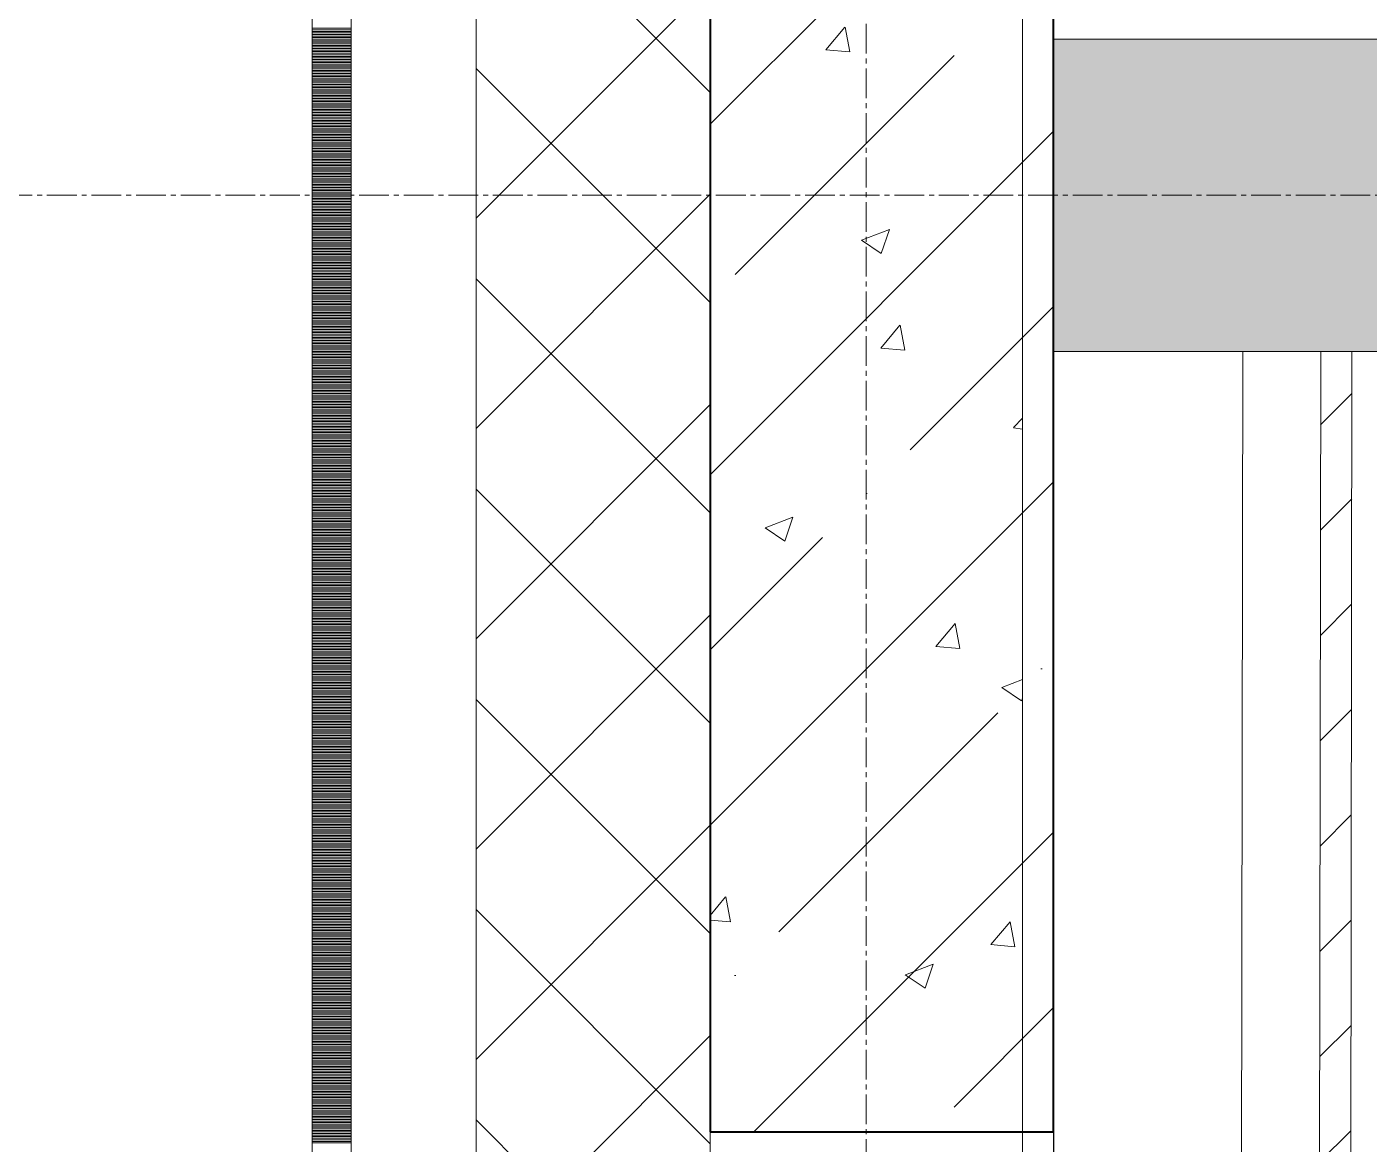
# Model space of a CAD drawing. Header units: millimetres. Extents: x -231292 to 573618, y -153144 to 564035.
# Drawn here: x 8346 to 9206, y -126953 to -126237 of the extents above; entities that cross this region are included whole.
import ezdxf

# ---------------------------------------------------------------- set-up
doc = ezdxf.new("R2010")
doc.units = ezdxf.units.MM
doc.linetypes.add('CENTER2', pattern=[28.575, 19.05, -3.175, 3.175, -3.175])
doc.linetypes.add('HIDDEN2', pattern=[4.7625, 3.175, -1.5875])
doc.layers.get('0').update_dxf_attribs({"color": 250})
for name, color, linetype, lineweight in [('АР_Колонны', 250, 'Continuous', 35), ('АР_Стены ГКЛ', 250, 'Continuous', 15), ('АР_Стены ЖБ', 250, 'Continuous', 35), ('АР_Стены ПЕНОблок', 250, 'Continuous', 20), ('АР_Тонкая', 250, 'Continuous', 5), ('АР_Утеплитель', 250, 'Continuous', 0), ('АР_Штриховка', 250, 'Continuous', 0), ('РД_Оси_100', 250, 'Continuous', 0)]:
    doc.layers.add(name, color=color, linetype=linetype, lineweight=lineweight)

# ---------------------------------------------------------------- blocks, each defined once
blk = doc.blocks.new('оси_рен')
at = {"layer": 'РД_Оси_100', "color": 251, "linetype": 'CENTER2', "true_color": 0x636466}
for p, q in [((1195652.916, 135558.25), (1195652.916, 223268.25)), ((1225207.916, 158413.25), (1189697.958, 158413.25))]:
    blk.add_line(p, q, dxfattribs=at)

msp = doc.modelspace()

# ---------------------------------------------------------------- hatches: boundary and pattern name
at = {"layer": 'АР_Стены ГКЛ', "linetype": 'Continuous', "lineweight": 0, "true_color": 0x000000}
h = msp.add_hatch(dxfattribs=at)
h.set_pattern_fill('ANSI31', color=18, scale=15, angle=-360, style=0)
h.set_pattern_definition([(45, (8883.46, -162345.283), (-33.67596, 33.67596), [])])
h.paths.add_polyline_path([(9194.626, -126445.379), (9174.626, -126445.352), (9173.416, -127325.331), (9193.389, -127345.336)], flags=0)
at = {"layer": 'АР_Штриховка', "linetype": 'Continuous', "lineweight": 5, "true_color": 0x000000}
h = msp.add_hatch(dxfattribs=at)
h.set_pattern_fill('ANSI35', color=18, scale=25, style=0)
h.set_pattern_definition([(45, (8883.46, -162345.28), (-112.2532, 112.2532), []), (45, (8995.71, -162345.28), (-112.2532, 112.2532), [198.4375, -39.6875, 0, -39.6875])])
h.paths.add_polyline_path([(8783.458, -126945.283), (9003.458, -126945.283), (9003.458, -125745.283), (8783.458, -125745.283)], flags=0)
at = {"layer": 'АР_Штриховка', "linetype": 'Continuous', "lineweight": 0, "true_color": 0x000000}
h = msp.add_hatch(dxfattribs=at)
h.set_pattern_fill('AR-CONC', color=18, angle=45, style=0)
h.set_pattern_definition([(95, (8883.46, -162345.28), (140.09465, 117.5534), [19.05, -209.55]), (40, (8883.46, -162345.28), (-160.0185, 110.1767), [15.24, -167.6406]), (145.45144, (8895.13, -162335.49), (-19.9238, 227.7301), [16.19, -178.0902]), (91.1842, (8847.54, -162309.36), (221.4102, 161.9534), [28.575, -314.325]), (141.63556, (8866, -162295.87), (-7.0866, 342.8268), [24.285, -267.1356]), (36.18415, (8847.54, -162309.36), (-7.0866, 342.8268), [22.86, -251.4597]), (66, (8874.48, -162300.38), (179.52, 34.89515), [19.05, -209.55]), (11, (8874.48, -162300.38), (-86.5399, 173.9412), [15.24, -167.64]), (116.45145, (8889.44, -162297.47), (92.98005, 208.83634), [16.19, -178.0899]), (82.5, (8883.46, -162345.28), (-57.60547, 61.97341), [0, -165.608, 0, -170.18, 0, -168.275]), (52.5, (8883.46, -162345.28), (-23.58973, 118.087), [0, -97.028, 0, -161.798, 0, -64.135]), (12.5, (8843.406, -162385.335), (99.92786, 91.8262), [0, -63.5, 0, -198.12, 0, -262.89]), (2.5, (8825.45, -162403.3), (86.7639, 122.7224), [0, -82.55, 0, -131.572, 0, -186.69])])
h.paths.add_polyline_path([(9003.458, -126245.283), (9003.458, -126445.283), (16573.458, -126445.283), (16573.458, -126245.283)], flags=0)

# ---------------------------------------------------------------- linework, layer by layer
msp.add_lwpolyline([(16573.458, -98570.283), (9003.458, -98570.283), (9003.458, -135535.288), (16573.458, -135535.288)], close=True)
at = {"layer": 'АР_Колонны', "color": 18, "linetype": 'HIDDEN2', "lineweight": 25, "true_color": 0x000000}
for p, q in [((8783.458, -126945.283), (8783.458, -125745.283)), ((9003.458, -125745.283), (9003.458, -126945.283)), ((9003.458, -126945.283), (8783.458, -126945.283))]:
    msp.add_line(p, q, dxfattribs=at)
at = {"layer": 'АР_Колонны', "color": 18, "linetype": 'Continuous', "lineweight": 30, "true_color": 0x000000}
for p, q in [((8783.458, -125745.283), (8783.458, -126945.283)), ((9003.458, -126945.283), (9003.458, -125745.283)), ((8783.458, -126945.283), (9003.458, -126945.283))]:
    msp.add_line(p, q, dxfattribs=at)
at = {"layer": 'АР_Стены ГКЛ', "color": 18, "linetype": 'Continuous', "lineweight": 5, "true_color": 0x000000}
for p, q in [((9124.627, -126445.283), (9123.485, -127275.319)), ((9174.626, -126445.352), (9124.627, -126445.283)), ((9173.416, -127325.331), (9174.626, -126445.352)), ((9174.626, -126445.352), (9173.416, -127325.331)), ((9194.626, -126445.379), (9174.626, -126445.352)), ((9193.389, -127345.336), (9194.626, -126445.379))]:
    msp.add_line(p, q, dxfattribs=at)
at = {"layer": 'АР_Стены ЖБ', "color": 18, "linetype": 'Continuous', "lineweight": 40, "true_color": 0x000000}
for p, q in [((8783.458, -125745.283), (8783.458, -126945.283)), ((9003.458, -126945.283), (9003.458, -125745.283)), ((8783.458, -126945.283), (9003.458, -126945.283))]:
    msp.add_line(p, q, dxfattribs=at)
at = {"layer": 'АР_Стены ПЕНОблок', "color": 18, "linetype": 'Continuous', "lineweight": 20, "true_color": 0x000000}
for p, q in [((8783.458, -125545.283), (8783.458, -127345.283)), ((8983.458, -127345.283), (8983.458, -125545.283)), ((9003.458, -126245.283), (9003.458, -126445.283)), ((16573.458, -126245.283), (9003.458, -126245.283)), ((9003.458, -126445.283), (16573.458, -126445.283))]:
    msp.add_line(p, q, dxfattribs=at)
at = {"layer": 'АР_Тонкая', "color": 18, "linetype": 'Continuous', "lineweight": 5, "true_color": 0x000000}
for p, q in [((8528.458, -125545.283), (8528.458, -127345.283)), ((8553.458, -125545.283), (8553.458, -127345.283)), ((8553.458, -127345.283), (8553.458, -125545.283)), ((8633.458, -127345.283), (8633.458, -125545.283))]:
    msp.add_line(p, q, dxfattribs=at)
at = {"layer": 'АР_Утеплитель', "color": 18, "linetype": 'Continuous', "lineweight": 0, "true_color": 0x000000}
for p, q in [((8633.458, -125545.283), (8633.458, -127345.283)), ((8783.458, -127345.283), (8783.458, -125545.283))]:
    msp.add_line(p, q, dxfattribs=at)
at = {"layer": 'АР_Штриховка', "color": 18, "linetype": 'Continuous', "lineweight": 0, "true_color": 0x000000}
for p, q in [((8783.458, -126279.357), (8633.458, -126129.357)), ((8633.458, -126359.949), (8783.458, -126209.949)), ((8528.458, -126238.283), (8553.458, -126238.283)), ((8528.458, -126239.283), (8553.458, -126239.283)), ((8528.458, -126240.283), (8553.458, -126240.283)), ((8528.458, -126241.283), (8553.458, -126241.283)), ((8528.458, -126242.283), (8553.458, -126242.283)), ((8528.458, -126243.283), (8553.458, -126243.283)), ((8528.458, -126244.283), (8553.458, -126244.283)), ((8857.554, -126252.115), (8869.799, -126237.522)), ((8872.822, -126253.427), (8869.885, -126237.506)), ((8528.458, -126245.283), (8553.458, -126245.283)), ((8528.458, -126246.283), (8553.458, -126246.283)), ((8528.458, -126247.283), (8553.458, -126247.283)), ((8528.458, -126248.283), (8553.458, -126248.283)), ((8528.458, -126249.283), (8553.458, -126249.283)), ((8528.458, -126250.283), (8553.458, -126250.283)), ((8528.458, -126251.283), (8553.458, -126251.283)), ((8528.458, -126252.283), (8553.458, -126252.283)), ((8528.458, -126253.283), (8553.458, -126253.283)), ((8857.554, -126252.115), (8872.736, -126253.443)), ((8528.458, -126254.283), (8553.458, -126254.283)), ((8528.458, -126255.283), (8553.458, -126255.283)), ((8528.458, -126256.283), (8553.458, -126256.283)), ((8528.458, -126257.283), (8553.458, -126257.283)), ((8528.458, -126258.283), (8553.458, -126258.283)), ((8528.458, -126259.283), (8553.458, -126259.283)), ((8528.458, -126260.283), (8553.458, -126260.283)), ((8528.458, -126261.283), (8553.458, -126261.283)), ((8528.458, -126262.283), (8553.458, -126262.283)), ((8528.458, -126263.283), (8553.458, -126263.283)), ((8528.458, -126264.283), (8553.458, -126264.283)), ((8528.458, -126265.283), (8553.458, -126265.283)), ((8528.458, -126266.283), (8553.458, -126266.283)), ((8528.458, -126267.283), (8553.458, -126267.283)), ((8528.458, -126268.283), (8553.458, -126268.283)), ((8528.458, -126269.283), (8553.458, -126269.283)), ((8528.458, -126270.283), (8553.458, -126270.283)), ((8783.458, -126414.061), (8633.458, -126264.061)), ((8528.458, -126271.283), (8553.458, -126271.283)), ((8528.458, -126272.283), (8553.458, -126272.283)), ((8528.458, -126273.283), (8553.458, -126273.283)), ((8528.458, -126274.283), (8553.458, -126274.283)), ((8528.458, -126275.283), (8553.458, -126275.283)), ((8528.458, -126276.283), (8553.458, -126276.283)), ((8528.458, -126277.283), (8553.458, -126277.283)), ((8528.458, -126278.283), (8553.458, -126278.283)), ((8528.458, -126279.283), (8553.458, -126279.283)), ((8528.458, -126280.283), (8553.458, -126280.283)), ((8528.458, -126281.283), (8553.458, -126281.283)), ((8528.458, -126282.283), (8553.458, -126282.283)), ((8528.458, -126283.283), (8553.458, -126283.283)), ((8528.458, -126284.283), (8553.458, -126284.283)), ((8528.458, -126285.283), (8553.458, -126285.283)), ((8528.458, -126286.283), (8553.458, -126286.283)), ((8528.458, -126287.283), (8553.458, -126287.283)), ((8528.458, -126288.283), (8553.458, -126288.283)), ((8528.458, -126289.283), (8553.458, -126289.283)), ((8528.458, -126290.283), (8553.458, -126290.283)), ((8528.458, -126291.283), (8553.458, -126291.283)), ((8528.458, -126292.283), (8553.458, -126292.283)), ((8528.458, -126293.283), (8553.458, -126293.283)), ((8528.458, -126294.283), (8553.458, -126294.283)), ((8528.458, -126295.283), (8553.458, -126295.283)), ((8528.458, -126296.283), (8553.458, -126296.283)), ((8528.458, -126297.283), (8553.458, -126297.283)), ((8528.458, -126298.283), (8553.458, -126298.283)), ((8528.458, -126299.283), (8553.458, -126299.283)), ((8528.458, -126300.283), (8553.458, -126300.283)), ((8528.458, -126301.283), (8553.458, -126301.283)), ((8528.458, -126302.283), (8553.458, -126302.283)), ((8528.458, -126303.283), (8553.458, -126303.283)), ((8528.458, -126304.283), (8553.458, -126304.283)), ((8528.458, -126305.283), (8553.458, -126305.283)), ((8528.458, -126306.283), (8553.458, -126306.283)), ((8528.458, -126307.283), (8553.458, -126307.283)), ((8528.458, -126308.283), (8553.458, -126308.283)), ((8528.458, -126309.283), (8553.458, -126309.283)), ((8528.458, -126310.283), (8553.458, -126310.283)), ((8528.458, -126311.283), (8553.458, -126311.283)), ((8528.458, -126312.283), (8553.458, -126312.283)), ((8528.458, -126313.283), (8553.458, -126313.283)), ((8528.458, -126314.283), (8553.458, -126314.283)), ((8528.458, -126315.283), (8553.458, -126315.283)), ((8528.458, -126316.283), (8553.458, -126316.283)), ((8528.458, -126317.283), (8553.458, -126317.283)), ((8528.458, -126318.283), (8553.458, -126318.283)), ((8528.458, -126319.283), (8553.458, -126319.283)), ((8528.458, -126320.283), (8553.458, -126320.283)), ((8528.458, -126321.283), (8553.458, -126321.283)), ((8528.458, -126322.283), (8553.458, -126322.283)), ((8528.458, -126323.283), (8553.458, -126323.283)), ((8528.458, -126324.283), (8553.458, -126324.283)), ((8528.458, -126325.283), (8553.458, -126325.283)), ((8528.458, -126326.283), (8553.458, -126326.283)), ((8528.458, -126327.283), (8553.458, -126327.283)), ((8528.458, -126328.283), (8553.458, -126328.283)), ((8528.458, -126329.283), (8553.458, -126329.283)), ((8528.458, -126330.283), (8553.458, -126330.283)), ((8528.458, -126331.283), (8553.458, -126331.283)), ((8528.458, -126332.283), (8553.458, -126332.283)), ((8528.458, -126333.283), (8553.458, -126333.283)), ((8528.458, -126334.283), (8553.458, -126334.283)), ((8528.458, -126335.283), (8553.458, -126335.283)), ((8528.458, -126336.283), (8553.458, -126336.283)), ((8528.458, -126337.283), (8553.458, -126337.283)), ((8528.458, -126338.283), (8553.458, -126338.283)), ((8528.458, -126339.283), (8553.458, -126339.283)), ((8528.458, -126340.283), (8553.458, -126340.283)), ((8528.458, -126341.283), (8553.458, -126341.283)), ((8528.458, -126342.283), (8553.458, -126342.283)), ((8528.458, -126343.283), (8553.458, -126343.283)), ((8528.458, -126344.283), (8553.458, -126344.283)), ((8528.458, -126345.283), (8553.458, -126345.283)), ((8528.458, -126346.283), (8553.458, -126346.283)), ((8528.458, -126347.283), (8553.458, -126347.283)), ((8633.458, -126494.653), (8783.458, -126344.653)), ((8528.458, -126348.283), (8553.458, -126348.283)), ((8528.458, -126349.283), (8553.458, -126349.283)), ((8528.458, -126350.283), (8553.458, -126350.283)), ((8528.458, -126351.283), (8553.458, -126351.283)), ((8528.458, -126352.283), (8553.458, -126352.283)), ((8528.458, -126353.283), (8553.458, -126353.283)), ((8528.458, -126354.283), (8553.458, -126354.283)), ((8528.458, -126355.283), (8553.458, -126355.283)), ((8528.458, -126356.283), (8553.458, -126356.283)), ((8528.458, -126357.283), (8553.458, -126357.283)), ((8528.458, -126358.283), (8553.458, -126358.283)), ((8528.458, -126359.283), (8553.458, -126359.283)), ((8528.458, -126360.283), (8553.458, -126360.283)), ((8528.458, -126361.283), (8553.458, -126361.283)), ((8528.458, -126362.283), (8553.458, -126362.283)), ((8528.458, -126363.283), (8553.458, -126363.283)), ((8528.458, -126364.283), (8553.458, -126364.283)), ((8528.458, -126365.283), (8553.458, -126365.283)), ((8528.458, -126366.283), (8553.458, -126366.283)), ((8528.458, -126367.283), (8553.458, -126367.283)), ((8528.458, -126368.283), (8553.458, -126368.283)), ((8528.458, -126369.283), (8553.458, -126369.283)), ((8528.458, -126370.283), (8553.458, -126370.283)), ((8528.458, -126371.283), (8553.458, -126371.283)), ((8528.458, -126372.283), (8553.458, -126372.283)), ((8528.458, -126373.283), (8553.458, -126373.283)), ((8880.456, -126374.035), (8898.24, -126367.208)), ((8893.083, -126382.582), (8898.233, -126367.233)), ((8528.458, -126374.283), (8553.458, -126374.283)), ((8528.458, -126375.283), (8553.458, -126375.283)), ((8528.458, -126376.283), (8553.458, -126376.283)), ((8528.458, -126377.283), (8553.458, -126377.283)), ((8528.458, -126378.283), (8553.458, -126378.283)), ((8528.458, -126379.283), (8553.458, -126379.283)), ((8528.458, -126380.283), (8553.458, -126380.283)), ((8528.458, -126381.283), (8553.458, -126381.283)), ((8528.458, -126382.283), (8553.458, -126382.283)), ((8880.445, -126374.058), (8893.08, -126382.58)), ((8528.458, -126383.283), (8553.458, -126383.283)), ((8528.458, -126384.283), (8553.458, -126384.283)), ((8528.458, -126385.283), (8553.458, -126385.283)), ((8528.458, -126386.283), (8553.458, -126386.283)), ((8528.458, -126387.283), (8553.458, -126387.283)), ((8528.458, -126388.283), (8553.458, -126388.283)), ((8528.458, -126389.283), (8553.458, -126389.283)), ((8528.458, -126390.283), (8553.458, -126390.283)), ((8528.458, -126391.283), (8553.458, -126391.283)), ((8528.458, -126392.283), (8553.458, -126392.283)), ((8528.458, -126393.283), (8553.458, -126393.283)), ((8528.458, -126394.283), (8553.458, -126394.283)), ((8528.458, -126395.283), (8553.458, -126395.283)), ((8528.458, -126396.283), (8553.458, -126396.283)), ((8528.458, -126397.283), (8553.458, -126397.283)), ((8528.458, -126398.283), (8553.458, -126398.283)), ((8528.458, -126399.283), (8553.458, -126399.283)), ((8783.458, -126548.765), (8633.458, -126398.765)), ((8528.458, -126400.283), (8553.458, -126400.283)), ((8528.458, -126401.283), (8553.458, -126401.283)), ((8528.458, -126402.283), (8553.458, -126402.283)), ((8528.458, -126403.283), (8553.458, -126403.283)), ((8528.458, -126404.283), (8553.458, -126404.283)), ((8528.458, -126405.283), (8553.458, -126405.283)), ((8528.458, -126406.283), (8553.458, -126406.283)), ((8528.458, -126407.283), (8553.458, -126407.283)), ((8528.458, -126408.283), (8553.458, -126408.283)), ((8528.458, -126409.283), (8553.458, -126409.283)), ((8528.458, -126410.283), (8553.458, -126410.283)), ((8528.458, -126411.283), (8553.458, -126411.283)), ((8528.458, -126412.283), (8553.458, -126412.283)), ((8528.458, -126413.283), (8553.458, -126413.283)), ((8528.458, -126414.283), (8553.458, -126414.283)), ((8528.458, -126415.283), (8553.458, -126415.283)), ((8528.458, -126416.283), (8553.458, -126416.283)), ((8528.458, -126417.283), (8553.458, -126417.283)), ((8528.458, -126418.283), (8553.458, -126418.283)), ((8528.458, -126419.283), (8553.458, -126419.283)), ((8528.458, -126420.283), (8553.458, -126420.283)), ((8528.458, -126421.283), (8553.458, -126421.283)), ((8528.458, -126422.283), (8553.458, -126422.283)), ((8528.458, -126423.283), (8553.458, -126423.283)), ((8528.458, -126424.283), (8553.458, -126424.283)), ((8528.458, -126425.283), (8553.458, -126425.283)), ((8528.458, -126426.283), (8553.458, -126426.283)), ((8528.458, -126427.283), (8553.458, -126427.283)), ((8528.458, -126428.283), (8553.458, -126428.283)), ((8528.458, -126429.283), (8553.458, -126429.283)), ((8528.458, -126430.283), (8553.458, -126430.283)), ((8528.458, -126431.283), (8553.458, -126431.283)), ((8528.458, -126432.283), (8553.458, -126432.283)), ((8528.458, -126433.283), (8553.458, -126433.283)), ((8892.797, -126443.172), (8905.042, -126428.578)), ((8908.065, -126444.484), (8905.128, -126428.563)), ((8528.458, -126434.283), (8553.458, -126434.283)), ((8528.458, -126435.283), (8553.458, -126435.283)), ((8528.458, -126436.283), (8553.458, -126436.283)), ((8528.458, -126437.283), (8553.458, -126437.283)), ((8528.458, -126438.283), (8553.458, -126438.283)), ((8528.458, -126439.283), (8553.458, -126439.283)), ((8528.458, -126440.283), (8553.458, -126440.283)), ((8528.458, -126441.283), (8553.458, -126441.283)), ((8528.458, -126442.283), (8553.458, -126442.283)), ((8528.458, -126443.283), (8553.458, -126443.283)), ((8528.458, -126444.283), (8553.458, -126444.283)), ((8528.458, -126445.283), (8553.458, -126445.283)), ((8528.458, -126446.283), (8553.458, -126446.283)), ((8528.458, -126447.283), (8553.458, -126447.283)), ((8528.458, -126448.283), (8553.458, -126448.283)), ((8528.458, -126449.283), (8553.458, -126449.283)), ((8528.458, -126450.283), (8553.458, -126450.283)), ((8528.458, -126451.283), (8553.458, -126451.283)), ((8892.797, -126443.172), (8907.979, -126444.5)), ((8528.458, -126452.283), (8553.458, -126452.283)), ((8528.458, -126453.283), (8553.458, -126453.283)), ((8528.458, -126454.283), (8553.458, -126454.283)), ((8528.458, -126455.283), (8553.458, -126455.283)), ((8528.458, -126456.283), (8553.458, -126456.283)), ((8528.458, -126457.283), (8553.458, -126457.283)), ((8528.458, -126458.283), (8553.458, -126458.283)), ((8528.458, -126459.283), (8553.458, -126459.283)), ((8528.458, -126460.283), (8553.458, -126460.283)), ((8528.458, -126461.283), (8553.458, -126461.283)), ((8528.458, -126462.283), (8553.458, -126462.283)), ((8528.458, -126463.283), (8553.458, -126463.283)), ((8528.458, -126464.283), (8553.458, -126464.283)), ((8528.458, -126465.283), (8553.458, -126465.283)), ((8528.458, -126466.283), (8553.458, -126466.283)), ((8528.458, -126467.283), (8553.458, -126467.283)), ((8528.458, -126468.283), (8553.458, -126468.283)), ((8528.458, -126469.283), (8553.458, -126469.283)), ((8528.458, -126470.283), (8553.458, -126470.283)), ((8528.458, -126471.283), (8553.458, -126471.283)), ((8528.458, -126472.283), (8553.458, -126472.283)), ((8528.458, -126473.283), (8553.458, -126473.283)), ((8528.458, -126474.283), (8553.458, -126474.283)), ((8528.458, -126475.283), (8553.458, -126475.283)), ((8528.458, -126476.283), (8553.458, -126476.283)), ((8528.458, -126477.283), (8553.458, -126477.283)), ((8528.458, -126478.283), (8553.458, -126478.283)), ((8528.458, -126479.283), (8553.458, -126479.283)), ((8528.458, -126480.283), (8553.458, -126480.283)), ((8528.458, -126481.283), (8553.458, -126481.283)), ((8528.458, -126482.283), (8553.458, -126482.283)), ((8528.458, -126483.283), (8553.458, -126483.283)), ((8528.458, -126484.283), (8553.458, -126484.283)), ((8528.458, -126485.283), (8553.458, -126485.283)), ((8633.458, -126629.357), (8783.458, -126479.357)), ((8528.458, -126486.283), (8553.458, -126486.283)), ((8528.458, -126487.283), (8553.458, -126487.283)), ((8528.458, -126488.283), (8553.458, -126488.283)), ((8528.458, -126489.283), (8553.458, -126489.283)), ((8528.458, -126490.283), (8553.458, -126490.283)), ((8528.458, -126491.283), (8553.458, -126491.283)), ((8528.458, -126492.283), (8553.458, -126492.283)), ((8528.458, -126493.283), (8553.458, -126493.283)), ((8528.458, -126494.283), (8553.458, -126494.283)), ((8977.684, -126494.135), (8983.458, -126488.118)), ((8977.701, -126494.17), (8983.458, -126495.062)), ((8528.458, -126495.283), (8553.458, -126495.283)), ((8528.458, -126496.283), (8553.458, -126496.283)), ((8528.458, -126497.283), (8553.458, -126497.283)), ((8528.458, -126498.283), (8553.458, -126498.283)), ((8528.458, -126499.283), (8553.458, -126499.283)), ((8528.458, -126500.283), (8553.458, -126500.283)), ((8528.458, -126501.283), (8553.458, -126501.283)), ((8528.458, -126502.283), (8553.458, -126502.283)), ((8528.458, -126503.283), (8553.458, -126503.283)), ((8528.458, -126504.283), (8553.458, -126504.283)), ((8528.458, -126505.283), (8553.458, -126505.283)), ((8528.458, -126506.283), (8553.458, -126506.283)), ((8528.458, -126507.283), (8553.458, -126507.283)), ((8528.458, -126508.283), (8553.458, -126508.283)), ((8528.458, -126509.283), (8553.458, -126509.283)), ((8528.458, -126510.283), (8553.458, -126510.283)), ((8528.458, -126511.283), (8553.458, -126511.283)), ((8528.458, -126512.283), (8553.458, -126512.283)), ((8528.458, -126513.283), (8553.458, -126513.283)), ((8528.458, -126514.283), (8553.458, -126514.283)), ((8528.458, -126515.283), (8553.458, -126515.283)), ((8528.458, -126516.283), (8553.458, -126516.283)), ((8528.458, -126517.283), (8553.458, -126517.283)), ((8528.458, -126518.283), (8553.458, -126518.283)), ((8528.458, -126519.283), (8553.458, -126519.283)), ((8528.458, -126520.283), (8553.458, -126520.283)), ((8528.458, -126521.283), (8553.458, -126521.283)), ((8528.458, -126522.283), (8553.458, -126522.283)), ((8528.458, -126523.283), (8553.458, -126523.283)), ((8528.458, -126524.283), (8553.458, -126524.283)), ((8528.458, -126525.283), (8553.458, -126525.283)), ((8528.458, -126526.283), (8553.458, -126526.283)), ((8528.458, -126527.283), (8553.458, -126527.283)), ((8528.458, -126528.283), (8553.458, -126528.283)), ((8528.458, -126529.283), (8553.458, -126529.283)), ((8528.458, -126530.283), (8553.458, -126530.283)), ((8528.458, -126531.283), (8553.458, -126531.283)), ((8528.458, -126532.283), (8553.458, -126532.283)), ((8528.458, -126533.283), (8553.458, -126533.283)), ((8528.458, -126534.283), (8553.458, -126534.283)), ((8528.458, -126535.283), (8553.458, -126535.283)), ((8528.458, -126536.283), (8553.458, -126536.283)), ((8528.458, -126537.283), (8553.458, -126537.283)), ((8783.458, -126683.469), (8633.458, -126533.469)), ((8528.458, -126538.283), (8553.458, -126538.283)), ((8528.458, -126539.283), (8553.458, -126539.283)), ((8528.458, -126540.283), (8553.458, -126540.283)), ((8528.458, -126541.283), (8553.458, -126541.283)), ((8528.458, -126542.283), (8553.458, -126542.283)), ((8528.458, -126543.283), (8553.458, -126543.283)), ((8528.458, -126544.283), (8553.458, -126544.283)), ((8528.458, -126545.283), (8553.458, -126545.283)), ((8528.458, -126546.283), (8553.458, -126546.283)), ((8528.458, -126547.283), (8553.458, -126547.283)), ((8528.458, -126548.283), (8553.458, -126548.283)), ((8528.458, -126549.283), (8553.458, -126549.283)), ((8528.458, -126550.283), (8553.458, -126550.283)), ((8528.458, -126551.283), (8553.458, -126551.283)), ((8528.458, -126552.283), (8553.458, -126552.283)), ((8528.458, -126553.283), (8553.458, -126553.283)), ((8528.458, -126554.283), (8553.458, -126554.283)), ((8818.653, -126558.223), (8836.438, -126551.396)), ((8831.281, -126566.77), (8836.431, -126551.421)), ((8528.458, -126555.283), (8553.458, -126555.283)), ((8528.458, -126556.283), (8553.458, -126556.283)), ((8528.458, -126557.283), (8553.458, -126557.283)), ((8528.458, -126558.283), (8553.458, -126558.283)), ((8528.458, -126559.283), (8553.458, -126559.283)), ((8528.458, -126560.283), (8553.458, -126560.283)), ((8528.458, -126561.283), (8553.458, -126561.283)), ((8528.458, -126562.283), (8553.458, -126562.283)), ((8818.643, -126558.246), (8831.278, -126566.768)), ((8528.458, -126563.283), (8553.458, -126563.283)), ((8528.458, -126564.283), (8553.458, -126564.283)), ((8528.458, -126565.283), (8553.458, -126565.283)), ((8528.458, -126566.283), (8553.458, -126566.283)), ((8528.458, -126567.283), (8553.458, -126567.283)), ((8528.458, -126568.283), (8553.458, -126568.283)), ((8528.458, -126569.283), (8553.458, -126569.283)), ((8528.458, -126570.283), (8553.458, -126570.283)), ((8528.458, -126571.283), (8553.458, -126571.283)), ((8528.458, -126572.283), (8553.458, -126572.283)), ((8528.458, -126573.283), (8553.458, -126573.283)), ((8528.458, -126574.283), (8553.458, -126574.283)), ((8528.458, -126575.283), (8553.458, -126575.283)), ((8528.458, -126576.283), (8553.458, -126576.283)), ((8528.458, -126577.283), (8553.458, -126577.283)), ((8528.458, -126578.283), (8553.458, -126578.283)), ((8528.458, -126579.283), (8553.458, -126579.283)), ((8528.458, -126580.283), (8553.458, -126580.283)), ((8528.458, -126581.283), (8553.458, -126581.283)), ((8528.458, -126582.283), (8553.458, -126582.283)), ((8528.458, -126583.283), (8553.458, -126583.283)), ((8528.458, -126584.283), (8553.458, -126584.283)), ((8528.458, -126585.283), (8553.458, -126585.283)), ((8528.458, -126586.283), (8553.458, -126586.283)), ((8528.458, -126587.283), (8553.458, -126587.283)), ((8528.458, -126588.283), (8553.458, -126588.283)), ((8528.458, -126589.283), (8553.458, -126589.283)), ((8528.458, -126590.283), (8553.458, -126590.283)), ((8528.458, -126591.283), (8553.458, -126591.283)), ((8528.458, -126592.283), (8553.458, -126592.283)), ((8528.458, -126593.283), (8553.458, -126593.283)), ((8528.458, -126594.283), (8553.458, -126594.283)), ((8528.458, -126595.283), (8553.458, -126595.283)), ((8528.458, -126596.283), (8553.458, -126596.283)), ((8528.458, -126597.283), (8553.458, -126597.283)), ((8528.458, -126598.283), (8553.458, -126598.283)), ((8528.458, -126599.283), (8553.458, -126599.283)), ((8528.458, -126600.283), (8553.458, -126600.283)), ((8528.458, -126601.283), (8553.458, -126601.283)), ((8528.458, -126602.283), (8553.458, -126602.283)), ((8528.458, -126603.283), (8553.458, -126603.283)), ((8528.458, -126604.283), (8553.458, -126604.283)), ((8528.458, -126605.283), (8553.458, -126605.283)), ((8528.458, -126606.283), (8553.458, -126606.283)), ((8528.458, -126607.283), (8553.458, -126607.283)), ((8528.458, -126608.283), (8553.458, -126608.283)), ((8528.458, -126609.283), (8553.458, -126609.283)), ((8528.458, -126610.283), (8553.458, -126610.283)), ((8528.458, -126611.283), (8553.458, -126611.283)), ((8528.458, -126612.283), (8553.458, -126612.283)), ((8528.458, -126613.283), (8553.458, -126613.283)), ((8528.458, -126614.283), (8553.458, -126614.283)), ((8633.458, -126764.061), (8783.458, -126614.061)), ((8528.458, -126615.283), (8553.458, -126615.283)), ((8528.458, -126616.283), (8553.458, -126616.283)), ((8528.458, -126617.283), (8553.458, -126617.283)), ((8528.458, -126618.283), (8553.458, -126618.283)), ((8528.458, -126619.283), (8553.458, -126619.283)), ((8528.458, -126620.283), (8553.458, -126620.283)), ((8528.458, -126621.283), (8553.458, -126621.283)), ((8528.458, -126622.283), (8553.458, -126622.283)), ((8528.458, -126623.283), (8553.458, -126623.283)), ((8928.041, -126634.228), (8940.286, -126619.635)), ((8943.308, -126635.541), (8940.371, -126619.62)), ((8528.458, -126624.283), (8553.458, -126624.283)), ((8528.458, -126625.283), (8553.458, -126625.283)), ((8528.458, -126626.283), (8553.458, -126626.283)), ((8528.458, -126627.283), (8553.458, -126627.283)), ((8528.458, -126628.283), (8553.458, -126628.283)), ((8528.458, -126629.283), (8553.458, -126629.283)), ((8528.458, -126630.283), (8553.458, -126630.283)), ((8528.458, -126631.283), (8553.458, -126631.283)), ((8528.458, -126632.283), (8553.458, -126632.283)), ((8528.458, -126633.283), (8553.458, -126633.283)), ((8528.458, -126634.283), (8553.458, -126634.283)), ((8528.458, -126635.283), (8553.458, -126635.283)), ((8528.458, -126636.283), (8553.458, -126636.283)), ((8528.458, -126637.283), (8553.458, -126637.283)), ((8528.458, -126638.283), (8553.458, -126638.283)), ((8528.458, -126639.283), (8553.458, -126639.283)), ((8528.458, -126640.283), (8553.458, -126640.283)), ((8928.041, -126634.229), (8943.223, -126635.557)), ((8528.458, -126641.283), (8553.458, -126641.283)), ((8528.458, -126642.283), (8553.458, -126642.283)), ((8528.458, -126643.283), (8553.458, -126643.283)), ((8528.458, -126644.283), (8553.458, -126644.283)), ((8528.458, -126645.283), (8553.458, -126645.283)), ((8528.458, -126646.283), (8553.458, -126646.283)), ((8528.458, -126647.283), (8553.458, -126647.283)), ((8528.458, -126648.283), (8553.458, -126648.283)), ((8528.458, -126649.283), (8553.458, -126649.283)), ((8528.458, -126650.283), (8553.458, -126650.283)), ((8528.458, -126651.283), (8553.458, -126651.283)), ((8528.458, -126652.283), (8553.458, -126652.283)), ((8528.458, -126653.283), (8553.458, -126653.283)), ((8528.458, -126654.283), (8553.458, -126654.283)), ((8528.458, -126655.283), (8553.458, -126655.283)), ((8528.458, -126656.283), (8553.458, -126656.283)), ((8528.458, -126657.283), (8553.458, -126657.283)), ((8970.268, -126660.489), (8983.458, -126655.425)), ((8528.458, -126658.283), (8553.458, -126658.283)), ((8528.458, -126659.283), (8553.458, -126659.283)), ((8528.458, -126660.283), (8553.458, -126660.283)), ((8528.458, -126661.283), (8553.458, -126661.283)), ((8528.458, -126662.283), (8553.458, -126662.283)), ((8528.458, -126663.283), (8553.458, -126663.283)), ((8528.458, -126664.283), (8553.458, -126664.283)), ((8528.458, -126665.283), (8553.458, -126665.283)), ((8528.458, -126666.283), (8553.458, -126666.283)), ((8970.257, -126660.512), (8982.892, -126669.034)), ((8528.458, -126667.283), (8553.458, -126667.283)), ((8528.458, -126668.283), (8553.458, -126668.283)), ((8528.458, -126669.283), (8553.458, -126669.283)), ((8528.458, -126670.283), (8553.458, -126670.283)), ((8528.458, -126671.283), (8553.458, -126671.283)), ((8528.458, -126672.283), (8553.458, -126672.283)), ((8528.458, -126673.283), (8553.458, -126673.283)), ((8528.458, -126674.283), (8553.458, -126674.283)), ((8783.458, -126818.172), (8633.458, -126668.172)), ((8982.895, -126669.035), (8983.458, -126667.358)), ((8528.458, -126675.283), (8553.458, -126675.283)), ((8528.458, -126676.283), (8553.458, -126676.283)), ((8528.458, -126677.283), (8553.458, -126677.283)), ((8528.458, -126678.283), (8553.458, -126678.283)), ((8528.458, -126679.283), (8553.458, -126679.283)), ((8528.458, -126680.283), (8553.458, -126680.283)), ((8528.458, -126681.283), (8553.458, -126681.283)), ((8528.458, -126682.283), (8553.458, -126682.283)), ((8528.458, -126683.283), (8553.458, -126683.283)), ((8528.458, -126684.283), (8553.458, -126684.283)), ((8528.458, -126685.283), (8553.458, -126685.283)), ((8528.458, -126686.283), (8553.458, -126686.283)), ((8528.458, -126687.283), (8553.458, -126687.283)), ((8528.458, -126688.283), (8553.458, -126688.283)), ((8528.458, -126689.283), (8553.458, -126689.283)), ((8528.458, -126690.283), (8553.458, -126690.283)), ((8528.458, -126691.283), (8553.458, -126691.283)), ((8528.458, -126692.283), (8553.458, -126692.283)), ((8528.458, -126693.283), (8553.458, -126693.283)), ((8528.458, -126694.283), (8553.458, -126694.283)), ((8528.458, -126695.283), (8553.458, -126695.283)), ((8528.458, -126696.283), (8553.458, -126696.283)), ((8528.458, -126697.283), (8553.458, -126697.283)), ((8528.458, -126698.283), (8553.458, -126698.283)), ((8528.458, -126699.283), (8553.458, -126699.283)), ((8528.458, -126700.283), (8553.458, -126700.283)), ((8528.458, -126701.283), (8553.458, -126701.283)), ((8528.458, -126702.283), (8553.458, -126702.283)), ((8528.458, -126703.283), (8553.458, -126703.283)), ((8528.458, -126704.283), (8553.458, -126704.283)), ((8528.458, -126705.283), (8553.458, -126705.283)), ((8528.458, -126706.283), (8553.458, -126706.283)), ((8528.458, -126707.283), (8553.458, -126707.283)), ((8528.458, -126708.283), (8553.458, -126708.283)), ((8528.458, -126709.283), (8553.458, -126709.283)), ((8528.458, -126710.283), (8553.458, -126710.283)), ((8528.458, -126711.283), (8553.458, -126711.283)), ((8528.458, -126712.283), (8553.458, -126712.283)), ((8528.458, -126713.283), (8553.458, -126713.283)), ((8528.458, -126714.283), (8553.458, -126714.283)), ((8528.458, -126715.283), (8553.458, -126715.283)), ((8528.458, -126716.283), (8553.458, -126716.283)), ((8528.458, -126717.283), (8553.458, -126717.283)), ((8528.458, -126718.283), (8553.458, -126718.283)), ((8528.458, -126719.283), (8553.458, -126719.283)), ((8528.458, -126720.283), (8553.458, -126720.283)), ((8528.458, -126721.283), (8553.458, -126721.283)), ((8528.458, -126722.283), (8553.458, -126722.283)), ((8528.458, -126723.283), (8553.458, -126723.283)), ((8528.458, -126724.283), (8553.458, -126724.283)), ((8528.458, -126725.283), (8553.458, -126725.283)), ((8528.458, -126726.283), (8553.458, -126726.283)), ((8528.458, -126727.283), (8553.458, -126727.283)), ((8528.458, -126728.283), (8553.458, -126728.283)), ((8528.458, -126729.283), (8553.458, -126729.283)), ((8528.458, -126730.283), (8553.458, -126730.283)), ((8528.458, -126731.283), (8553.458, -126731.283)), ((8528.458, -126732.283), (8553.458, -126732.283)), ((8528.458, -126733.283), (8553.458, -126733.283)), ((8528.458, -126734.283), (8553.458, -126734.283)), ((8528.458, -126735.283), (8553.458, -126735.283)), ((8528.458, -126736.283), (8553.458, -126736.283)), ((8528.458, -126737.283), (8553.458, -126737.283)), ((8528.458, -126738.283), (8553.458, -126738.283)), ((8528.458, -126739.283), (8553.458, -126739.283)), ((8528.458, -126740.283), (8553.458, -126740.283)), ((8528.458, -126741.283), (8553.458, -126741.283)), ((8528.458, -126742.283), (8553.458, -126742.283)), ((8528.458, -126743.283), (8553.458, -126743.283)), ((8528.458, -126744.283), (8553.458, -126744.283)), ((8528.458, -126745.283), (8553.458, -126745.283)), ((8528.458, -126746.283), (8553.458, -126746.283)), ((8528.458, -126747.283), (8553.458, -126747.283)), ((8528.458, -126748.283), (8553.458, -126748.283)), ((8528.458, -126749.283), (8553.458, -126749.283)), ((8528.458, -126750.283), (8553.458, -126750.283)), ((8528.458, -126751.283), (8553.458, -126751.283)), ((8528.458, -126752.283), (8553.458, -126752.283)), ((8633.458, -126898.765), (8783.458, -126748.765)), ((8528.458, -126753.283), (8553.458, -126753.283)), ((8528.458, -126754.283), (8553.458, -126754.283)), ((8528.458, -126755.283), (8553.458, -126755.283)), ((8528.458, -126756.283), (8553.458, -126756.283)), ((8528.458, -126757.283), (8553.458, -126757.283)), ((8528.458, -126758.283), (8553.458, -126758.283)), ((8528.458, -126759.283), (8553.458, -126759.283)), ((8528.458, -126760.283), (8553.458, -126760.283)), ((8528.458, -126761.283), (8553.458, -126761.283)), ((8528.458, -126762.283), (8553.458, -126762.283)), ((8528.458, -126763.283), (8553.458, -126763.283)), ((8528.458, -126764.283), (8553.458, -126764.283)), ((8528.458, -126765.283), (8553.458, -126765.283)), ((8528.458, -126766.283), (8553.458, -126766.283)), ((8528.458, -126767.283), (8553.458, -126767.283)), ((8528.458, -126768.283), (8553.458, -126768.283)), ((8528.458, -126769.283), (8553.458, -126769.283)), ((8528.458, -126770.283), (8553.458, -126770.283)), ((8528.458, -126771.283), (8553.458, -126771.283)), ((8528.458, -126772.283), (8553.458, -126772.283)), ((8528.458, -126773.283), (8553.458, -126773.283)), ((8528.458, -126774.283), (8553.458, -126774.283)), ((8528.458, -126775.283), (8553.458, -126775.283)), ((8528.458, -126776.283), (8553.458, -126776.283)), ((8528.458, -126777.283), (8553.458, -126777.283)), ((8528.458, -126778.283), (8553.458, -126778.283)), ((8528.458, -126779.283), (8553.458, -126779.283)), ((8528.458, -126780.283), (8553.458, -126780.283)), ((8528.458, -126781.283), (8553.458, -126781.283)), ((8528.458, -126782.283), (8553.458, -126782.283)), ((8528.458, -126783.283), (8553.458, -126783.283)), ((8528.458, -126784.283), (8553.458, -126784.283)), ((8528.458, -126785.283), (8553.458, -126785.283)), ((8528.458, -126786.283), (8553.458, -126786.283)), ((8528.458, -126787.283), (8553.458, -126787.283)), ((8528.458, -126788.283), (8553.458, -126788.283)), ((8528.458, -126789.283), (8553.458, -126789.283)), ((8528.458, -126790.283), (8553.458, -126790.283)), ((8528.458, -126791.283), (8553.458, -126791.283)), ((8528.458, -126792.283), (8553.458, -126792.283)), ((8528.458, -126793.283), (8553.458, -126793.283)), ((8528.458, -126794.283), (8553.458, -126794.283)), ((8528.458, -126795.283), (8553.458, -126795.283)), ((8783.458, -126806.535), (8793.345, -126794.753)), ((8796.366, -126810.659), (8793.43, -126794.738)), ((8528.458, -126796.283), (8553.458, -126796.283)), ((8528.458, -126797.283), (8553.458, -126797.283)), ((8528.458, -126798.283), (8553.458, -126798.283)), ((8528.458, -126799.283), (8553.458, -126799.283)), ((8528.458, -126800.283), (8553.458, -126800.283)), ((8528.458, -126801.283), (8553.458, -126801.283)), ((8528.458, -126802.283), (8553.458, -126802.283)), ((8528.458, -126803.283), (8553.458, -126803.283)), ((8783.458, -126952.876), (8633.458, -126802.876)), ((8528.458, -126804.283), (8553.458, -126804.283)), ((8528.458, -126805.283), (8553.458, -126805.283)), ((8528.458, -126806.283), (8553.458, -126806.283)), ((8528.458, -126807.283), (8553.458, -126807.283)), ((8528.458, -126808.283), (8553.458, -126808.283)), ((8528.458, -126809.283), (8553.458, -126809.283)), ((8528.458, -126810.283), (8553.458, -126810.283)), ((8528.458, -126811.283), (8553.458, -126811.283)), ((8528.458, -126812.283), (8553.458, -126812.283)), ((8783.458, -126809.553), (8796.281, -126810.675)), ((8963.284, -126825.285), (8975.529, -126810.692)), ((8978.551, -126826.598), (8975.614, -126810.677)), ((8528.458, -126813.283), (8553.458, -126813.283)), ((8528.458, -126814.283), (8553.458, -126814.283)), ((8528.458, -126815.283), (8553.458, -126815.283)), ((8528.458, -126816.283), (8553.458, -126816.283)), ((8528.458, -126817.283), (8553.458, -126817.283)), ((8528.458, -126818.283), (8553.458, -126818.283)), ((8528.458, -126819.283), (8553.458, -126819.283)), ((8528.458, -126820.283), (8553.458, -126820.283)), ((8528.458, -126821.283), (8553.458, -126821.283)), ((8528.458, -126822.283), (8553.458, -126822.283)), ((8528.458, -126823.283), (8553.458, -126823.283)), ((8528.458, -126824.283), (8553.458, -126824.283)), ((8528.458, -126825.283), (8553.458, -126825.283)), ((8528.458, -126826.283), (8553.458, -126826.283)), ((8528.458, -126827.283), (8553.458, -126827.283)), ((8528.458, -126828.283), (8553.458, -126828.283)), ((8528.458, -126829.283), (8553.458, -126829.283)), ((8963.284, -126825.286), (8978.466, -126826.614)), ((8528.458, -126830.283), (8553.458, -126830.283)), ((8528.458, -126831.283), (8553.458, -126831.283)), ((8528.458, -126832.283), (8553.458, -126832.283)), ((8528.458, -126833.283), (8553.458, -126833.283)), ((8528.458, -126834.283), (8553.458, -126834.283)), ((8528.458, -126835.283), (8553.458, -126835.283)), ((8528.458, -126836.283), (8553.458, -126836.283)), ((8528.458, -126837.283), (8553.458, -126837.283)), ((8528.458, -126838.283), (8553.458, -126838.283)), ((8908.466, -126844.677), (8926.25, -126837.85)), ((8921.093, -126853.223), (8926.243, -126837.874)), ((8528.458, -126839.283), (8553.458, -126839.283)), ((8528.458, -126840.283), (8553.458, -126840.283)), ((8528.458, -126841.283), (8553.458, -126841.283)), ((8528.458, -126842.283), (8553.458, -126842.283)), ((8528.458, -126843.283), (8553.458, -126843.283)), ((8528.458, -126844.283), (8553.458, -126844.283)), ((8528.458, -126845.283), (8553.458, -126845.283)), ((8528.458, -126846.283), (8553.458, -126846.283)), ((8908.455, -126844.699), (8921.09, -126853.222)), ((8528.458, -126847.283), (8553.458, -126847.283)), ((8528.458, -126848.283), (8553.458, -126848.283)), ((8528.458, -126849.283), (8553.458, -126849.283)), ((8528.458, -126850.283), (8553.458, -126850.283)), ((8528.458, -126851.283), (8553.458, -126851.283)), ((8528.458, -126852.283), (8553.458, -126852.283)), ((8528.458, -126853.283), (8553.458, -126853.283)), ((8528.458, -126854.283), (8553.458, -126854.283)), ((8528.458, -126855.283), (8553.458, -126855.283)), ((8528.458, -126856.283), (8553.458, -126856.283)), ((8528.458, -126857.283), (8553.458, -126857.283)), ((8528.458, -126858.283), (8553.458, -126858.283)), ((8528.458, -126859.283), (8553.458, -126859.283)), ((8528.458, -126860.283), (8553.458, -126860.283)), ((8528.458, -126861.283), (8553.458, -126861.283)), ((8528.458, -126862.283), (8553.458, -126862.283)), ((8528.458, -126863.283), (8553.458, -126863.283)), ((8528.458, -126864.283), (8553.458, -126864.283)), ((8528.458, -126865.283), (8553.458, -126865.283)), ((8528.458, -126866.283), (8553.458, -126866.283)), ((8528.458, -126867.283), (8553.458, -126867.283)), ((8528.458, -126868.283), (8553.458, -126868.283)), ((8528.458, -126869.283), (8553.458, -126869.283)), ((8528.458, -126870.283), (8553.458, -126870.283)), ((8528.458, -126871.283), (8553.458, -126871.283)), ((8528.458, -126872.283), (8553.458, -126872.283)), ((8528.458, -126873.283), (8553.458, -126873.283)), ((8528.458, -126874.283), (8553.458, -126874.283)), ((8528.458, -126875.283), (8553.458, -126875.283)), ((8528.458, -126876.283), (8553.458, -126876.283)), ((8528.458, -126877.283), (8553.458, -126877.283)), ((8528.458, -126878.283), (8553.458, -126878.283)), ((8528.458, -126879.283), (8553.458, -126879.283)), ((8528.458, -126880.283), (8553.458, -126880.283)), ((8528.458, -126881.283), (8553.458, -126881.283)), ((8528.458, -126882.283), (8553.458, -126882.283)), ((8528.458, -126883.283), (8553.458, -126883.283)), ((8528.458, -126884.283), (8553.458, -126884.283)), ((8528.458, -126885.283), (8553.458, -126885.283)), ((8528.458, -126886.283), (8553.458, -126886.283)), ((8528.458, -126887.283), (8553.458, -126887.283)), ((8528.458, -126888.283), (8553.458, -126888.283)), ((8528.458, -126889.283), (8553.458, -126889.283)), ((8633.458, -127033.469), (8783.458, -126883.469)), ((8528.458, -126890.283), (8553.458, -126890.283)), ((8528.458, -126891.283), (8553.458, -126891.283)), ((8528.458, -126892.283), (8553.458, -126892.283)), ((8528.458, -126893.283), (8553.458, -126893.283)), ((8528.458, -126894.283), (8553.458, -126894.283)), ((8528.458, -126895.283), (8553.458, -126895.283)), ((8528.458, -126896.283), (8553.458, -126896.283)), ((8528.458, -126897.283), (8553.458, -126897.283)), ((8528.458, -126898.283), (8553.458, -126898.283)), ((8528.458, -126899.283), (8553.458, -126899.283)), ((8528.458, -126900.283), (8553.458, -126900.283)), ((8528.458, -126901.283), (8553.458, -126901.283)), ((8528.458, -126902.283), (8553.458, -126902.283)), ((8528.458, -126903.283), (8553.458, -126903.283)), ((8528.458, -126904.283), (8553.458, -126904.283)), ((8528.458, -126905.283), (8553.458, -126905.283)), ((8528.458, -126906.283), (8553.458, -126906.283)), ((8528.458, -126907.283), (8553.458, -126907.283)), ((8528.458, -126908.283), (8553.458, -126908.283)), ((8528.458, -126909.283), (8553.458, -126909.283)), ((8528.458, -126910.283), (8553.458, -126910.283)), ((8528.458, -126911.283), (8553.458, -126911.283)), ((8528.458, -126912.283), (8553.458, -126912.283)), ((8528.458, -126913.283), (8553.458, -126913.283)), ((8528.458, -126914.283), (8553.458, -126914.283)), ((8528.458, -126915.283), (8553.458, -126915.283)), ((8528.458, -126916.283), (8553.458, -126916.283)), ((8528.458, -126917.283), (8553.458, -126917.283)), ((8528.458, -126918.283), (8553.458, -126918.283)), ((8528.458, -126919.283), (8553.458, -126919.283)), ((8528.458, -126920.283), (8553.458, -126920.283)), ((8528.458, -126921.283), (8553.458, -126921.283)), ((8528.458, -126922.283), (8553.458, -126922.283)), ((8528.458, -126923.283), (8553.458, -126923.283)), ((8528.458, -126924.283), (8553.458, -126924.283)), ((8528.458, -126925.283), (8553.458, -126925.283)), ((8528.458, -126926.283), (8553.458, -126926.283)), ((8528.458, -126927.283), (8553.458, -126927.283)), ((8528.458, -126928.283), (8553.458, -126928.283)), ((8528.458, -126929.283), (8553.458, -126929.283)), ((8528.458, -126930.283), (8553.458, -126930.283)), ((8528.458, -126931.283), (8553.458, -126931.283)), ((8528.458, -126932.283), (8553.458, -126932.283)), ((8528.458, -126933.283), (8553.458, -126933.283)), ((8528.458, -126934.283), (8553.458, -126934.283)), ((8528.458, -126935.283), (8553.458, -126935.283)), ((8528.458, -126936.283), (8553.458, -126936.283)), ((8528.458, -126937.283), (8553.458, -126937.283)), ((8528.458, -126938.283), (8553.458, -126938.283)), ((8528.458, -126939.283), (8553.458, -126939.283)), ((8528.458, -126940.283), (8553.458, -126940.283)), ((8528.458, -126941.283), (8553.458, -126941.283)), ((8783.458, -127087.58), (8633.458, -126937.58)), ((8528.458, -126942.283), (8553.458, -126942.283)), ((8528.458, -126943.283), (8553.458, -126943.283)), ((8528.458, -126944.283), (8553.458, -126944.283)), ((8528.458, -126945.283), (8553.458, -126945.283)), ((8528.458, -126946.283), (8553.458, -126946.283)), ((8528.458, -126947.283), (8553.458, -126947.283)), ((8528.458, -126948.283), (8553.458, -126948.283)), ((8528.458, -126949.283), (8553.458, -126949.283)), ((8528.458, -126950.283), (8553.458, -126950.283)), ((8528.458, -126951.283), (8553.458, -126951.283)), ((8528.458, -126952.283), (8553.458, -126952.283))]:
    msp.add_line(p, q, dxfattribs=at)

# ---------------------------------------------------------------- block references
at = {"rotation": 359.999868838025}
msp.add_blockref('оси_рен', (-1186769.82, -284755.728), dxfattribs=at)

doc.saveas('drawing.dxf')
